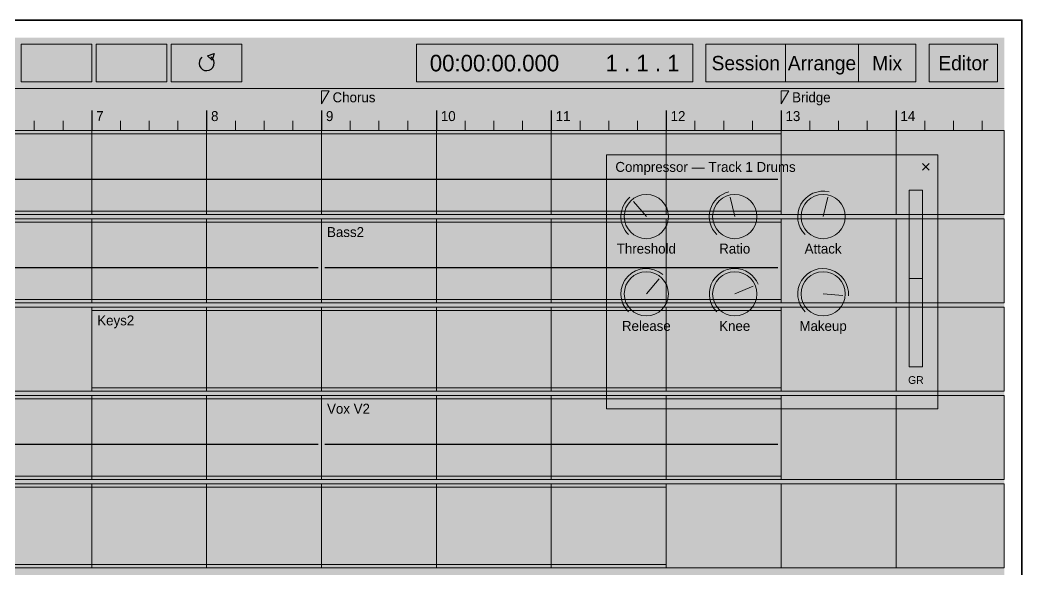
# Model space of a CAD drawing. Extents: x -16 to 1616, y -1056 to 16.
# Drawn here: x 709 to 1616, y -482 to 16 of the extents above; entities that cross this region are included whole.
import ezdxf
from ezdxf.enums import TextEntityAlignment as Align

# ---------------------------------------------------------------- set-up
doc = ezdxf.new("R2010")
doc.units = 0
for name, color, linetype, lineweight, true_color in [('FORGE-SHEET', 7, 'Continuous', 35, 0x9aa2a8), ('UI-ACCENT', 7, 'Continuous', 18, 0xe0902f), ('UI-CLIP', 7, 'Continuous', 13, 0x2d3135), ('UI-GHOST', 7, 'Continuous', 9, 0x555c62), ('UI-HAIRLINE', 7, 'Continuous', 9, 0x34383c), ('UI-RECORD', 7, 'Continuous', 18, 0xe24b4a)]:
    doc.layers.add(name, color=color, linetype=linetype, lineweight=lineweight, true_color=true_color)
for name, color, linetype, true_color in [('UI-METER', 7, 'Continuous', 0x57a963), ('UI-MIDI-NOTE', 7, 'Continuous', 0xe0902f), ('UI-PANEL-BG', 7, 'Continuous', 0x232629), ('UI-RAISED', 7, 'Continuous', 0x2d3135), ('UI-SHELL-BG', 7, 'Continuous', 0x1a1c1e), ('UI-TEXT', 7, 'Continuous', 0xd6d9dc), ('UI-TEXT-SEC', 7, 'Continuous', 0x8a9095), ('UI-WAVEFORM', 7, 'Continuous', 0x707b84)]:
    doc.layers.add(name, color=color, linetype=linetype, true_color=true_color)

msp = doc.modelspace()

# ---------------------------------------------------------------- hatches: boundary and pattern name
at = {"layer": 'UI-ACCENT'}
h = msp.add_hatch(color=256, dxfattribs=at)
h.dxf.hatch_style = 1
h.paths.add_polyline_path([(1402, -6), (1468, -6), (1468, -40), (1402, -40)])
h = msp.add_hatch(color=256, dxfattribs=at)
h.dxf.hatch_style = 1
h.paths.add_polyline_path([(1532, -6), (1594, -6), (1594, -40), (1532, -40)])
at = {"layer": 'UI-CLIP', "true_color": 0x222528}
h = msp.add_hatch(color=7, dxfattribs=at)
h.dxf.hatch_style = 1
h.paths.add_polyline_path([(150, -84), (1600, -84), (1600, -160), (150, -160)])
at = {"layer": 'UI-CLIP', "true_color": 0x79482c}
h = msp.add_hatch(color=7, dxfattribs=at)
h.dxf.hatch_style = 1
h.paths.add_polyline_path([(566, -87), (1398, -87), (1398, -157), (566, -157)])
at = {"layer": 'UI-CLIP', "true_color": 0x08090a}
h = msp.add_hatch(color=7, dxfattribs=at)
h.dxf.hatch_style = 1
h.paths.add_polyline_path([(1237, -103), (1543, -103), (1543, -339), (1237, -339)])
at = {"layer": 'UI-CLIP', "true_color": 0x222528}
h = msp.add_hatch(color=7, dxfattribs=at)
h.dxf.hatch_style = 1
h.paths.add_polyline_path([(150, -164), (1600, -164), (1600, -240), (150, -240)])
at = {"layer": 'UI-CLIP', "true_color": 0x366067}
h = msp.add_hatch(color=7, dxfattribs=at)
h.dxf.hatch_style = 1
h.paths.add_polyline_path([(358, -167), (982, -167), (982, -237), (358, -237)])
h = msp.add_hatch(color=7, dxfattribs=at)
h.dxf.hatch_style = 1
h.paths.add_polyline_path([(982, -167), (1398, -167), (1398, -237), (982, -237)])
at = {"layer": 'UI-CLIP', "true_color": 0x222528}
h = msp.add_hatch(color=7, dxfattribs=at)
h.dxf.hatch_style = 1
h.paths.add_polyline_path([(150, -244), (1600, -244), (1600, -320), (150, -320)])
at = {"layer": 'UI-CLIP', "true_color": 0x6d624c}
h = msp.add_hatch(color=7, dxfattribs=at)
h.dxf.hatch_style = 1
h.paths.add_polyline_path([(774, -247), (1398, -247), (1398, -317), (774, -317)])
at = {"layer": 'UI-CLIP', "true_color": 0x222528}
h = msp.add_hatch(color=7, dxfattribs=at)
h.dxf.hatch_style = 1
h.paths.add_polyline_path([(150, -324), (1600, -324), (1600, -400), (150, -400)])
at = {"layer": 'UI-CLIP', "true_color": 0x48683a}
h = msp.add_hatch(color=7, dxfattribs=at)
h.dxf.hatch_style = 1
h.paths.add_polyline_path([(566, -327), (982, -327), (982, -397), (566, -397)])
h = msp.add_hatch(color=7, dxfattribs=at)
h.dxf.hatch_style = 1
h.paths.add_polyline_path([(982, -327), (1398, -327), (1398, -397), (982, -397)])
at = {"layer": 'UI-CLIP', "true_color": 0x222528}
h = msp.add_hatch(color=7, dxfattribs=at)
h.dxf.hatch_style = 1
h.paths.add_polyline_path([(150, -404), (1600, -404), (1600, -480), (150, -480)])
at = {"layer": 'UI-CLIP', "true_color": 0x4a7942}
h = msp.add_hatch(color=7, dxfattribs=at)
h.dxf.hatch_style = 1
h.paths.add_polyline_path([(254, -407), (1294, -407), (1294, -477), (254, -477)])
at = {"layer": 'UI-METER', "true_color": 0x57a963}
h = msp.add_hatch(color=7, dxfattribs=at)
h.dxf.hatch_style = 1
h.paths.add_polyline_path([(1515, -234), (1525, -234), (1525, -298), (1515, -298)])
at = {"layer": 'UI-MIDI-NOTE', "true_color": 0xeac68a}
h = msp.add_hatch(color=7, dxfattribs=at)
h.dxf.hatch_style = 1
h.paths.add_polyline_path([(833.18, -271.86), (861.27, -271.86), (861.27, -277.71), (833.18, -277.71)])
h = msp.add_hatch(color=7, dxfattribs=at)
h.dxf.hatch_style = 1
h.paths.add_polyline_path([(861.27, -271.86), (900.6, -271.86), (900.6, -277.71), (861.27, -277.71)])
h = msp.add_hatch(color=7, dxfattribs=at)
h.dxf.hatch_style = 1
h.paths.add_polyline_path([(1001.73, -271.86), (1018.58, -271.86), (1018.58, -277.71), (1001.73, -277.71)])
h = msp.add_hatch(color=7, dxfattribs=at)
h.dxf.hatch_style = 1
h.paths.add_polyline_path([(1226.45, -265), (1265.78, -265), (1265.78, -270.86), (1226.45, -270.86)])
h = msp.add_hatch(color=7, dxfattribs=at)
h.dxf.hatch_style = 1
h.paths.add_polyline_path([(1254.55, -265), (1282.64, -265), (1282.64, -270.86), (1254.55, -270.86)])
h = msp.add_hatch(color=7, dxfattribs=at)
h.dxf.hatch_style = 1
h.paths.add_polyline_path([(777, -278.71), (793.85, -278.71), (793.85, -284.57), (777, -284.57)])
h = msp.add_hatch(color=7, dxfattribs=at)
h.dxf.hatch_style = 1
h.paths.add_polyline_path([(1282.64, -278.71), (1321.96, -278.71), (1321.96, -284.57), (1282.64, -284.57)])
h = msp.add_hatch(color=7, dxfattribs=at)
h.dxf.hatch_style = 1
h.paths.add_polyline_path([(805.09, -285.57), (844.42, -285.57), (844.42, -291.43), (805.09, -291.43)])
h = msp.add_hatch(color=7, dxfattribs=at)
h.dxf.hatch_style = 1
h.paths.add_polyline_path([(917.45, -285.57), (956.78, -285.57), (956.78, -291.43), (917.45, -291.43)])
h = msp.add_hatch(color=7, dxfattribs=at)
h.dxf.hatch_style = 1
h.paths.add_polyline_path([(1310.73, -285.57), (1327.58, -285.57), (1327.58, -291.43), (1310.73, -291.43)])
h = msp.add_hatch(color=7, dxfattribs=at)
h.dxf.hatch_style = 1
h.paths.add_polyline_path([(889.36, -292.43), (928.69, -292.43), (928.69, -298.29), (889.36, -298.29)])
h = msp.add_hatch(color=7, dxfattribs=at)
h.dxf.hatch_style = 1
h.paths.add_polyline_path([(1029.82, -292.43), (1069.15, -292.43), (1069.15, -298.29), (1029.82, -298.29)])
h = msp.add_hatch(color=7, dxfattribs=at)
h.dxf.hatch_style = 1
h.paths.add_polyline_path([(1198.36, -292.43), (1237.69, -292.43), (1237.69, -298.29), (1198.36, -298.29)])
h = msp.add_hatch(color=7, dxfattribs=at)
h.dxf.hatch_style = 1
h.paths.add_polyline_path([(1338.82, -292.43), (1366.91, -292.43), (1366.91, -298.29), (1338.82, -298.29)])
h = msp.add_hatch(color=7, dxfattribs=at)
h.dxf.hatch_style = 1
h.paths.add_polyline_path([(945.55, -306.14), (962.4, -306.14), (962.4, -312), (945.55, -312)])
h = msp.add_hatch(color=7, dxfattribs=at)
h.dxf.hatch_style = 1
h.paths.add_polyline_path([(973.64, -299.29), (1001.73, -299.29), (1001.73, -305.14), (973.64, -305.14)])
h = msp.add_hatch(color=7, dxfattribs=at)
h.dxf.hatch_style = 1
h.paths.add_polyline_path([(1057.91, -306.14), (1074.76, -306.14), (1074.76, -312), (1057.91, -312)])
h = msp.add_hatch(color=7, dxfattribs=at)
h.dxf.hatch_style = 1
h.paths.add_polyline_path([(1086, -306.14), (1114.09, -306.14), (1114.09, -312), (1086, -312)])
h = msp.add_hatch(color=7, dxfattribs=at)
h.dxf.hatch_style = 1
h.paths.add_polyline_path([(1114.09, -299.29), (1142.18, -299.29), (1142.18, -305.14), (1114.09, -305.14)])
h = msp.add_hatch(color=7, dxfattribs=at)
h.dxf.hatch_style = 1
h.paths.add_polyline_path([(1142.18, -299.29), (1159.04, -299.29), (1159.04, -305.14), (1142.18, -305.14)])
h = msp.add_hatch(color=7, dxfattribs=at)
h.dxf.hatch_style = 1
h.paths.add_polyline_path([(1170.27, -299.29), (1187.13, -299.29), (1187.13, -305.14), (1170.27, -305.14)])
h = msp.add_hatch(color=7, dxfattribs=at)
h.dxf.hatch_style = 1
h.paths.add_polyline_path([(1366.91, -299.29), (1383.76, -299.29), (1383.76, -305.14), (1366.91, -305.14)])
h = msp.add_hatch(color=7, dxfattribs=at)
h.dxf.hatch_style = 1
h.paths.add_polyline_path([(727, -431.86), (755.2, -431.86), (755.2, -437.71), (727, -437.71)])
h = msp.add_hatch(color=7, dxfattribs=at)
h.dxf.hatch_style = 1
h.paths.add_polyline_path([(1056, -431.86), (1121.8, -431.86), (1121.8, -437.71), (1056, -437.71)])
h = msp.add_hatch(color=7, dxfattribs=at)
h.dxf.hatch_style = 1
h.paths.add_polyline_path([(1197, -431.86), (1244, -431.86), (1244, -437.71), (1197, -437.71)])
h = msp.add_hatch(color=7, dxfattribs=at)
h.dxf.hatch_style = 1
h.paths.add_polyline_path([(774, -438.71), (839.8, -438.71), (839.8, -444.57), (774, -444.57)])
h = msp.add_hatch(color=7, dxfattribs=at)
h.dxf.hatch_style = 1
h.paths.add_polyline_path([(821, -445.57), (849.2, -445.57), (849.2, -451.43), (821, -451.43)])
h = msp.add_hatch(color=7, dxfattribs=at)
h.dxf.hatch_style = 1
h.paths.add_polyline_path([(915, -452.43), (943.2, -452.43), (943.2, -458.29), (915, -458.29)])
h = msp.add_hatch(color=7, dxfattribs=at)
h.dxf.hatch_style = 1
h.paths.add_polyline_path([(962, -452.43), (1009, -452.43), (1009, -458.29), (962, -458.29)])
h = msp.add_hatch(color=7, dxfattribs=at)
h.dxf.hatch_style = 1
h.paths.add_polyline_path([(868, -459.29), (933.8, -459.29), (933.8, -465.14), (868, -465.14)])
h = msp.add_hatch(color=7, dxfattribs=at)
h.dxf.hatch_style = 1
h.paths.add_polyline_path([(1009, -459.29), (1074.8, -459.29), (1074.8, -465.14), (1009, -465.14)])
h = msp.add_hatch(color=7, dxfattribs=at)
h.dxf.hatch_style = 1
h.paths.add_polyline_path([(1244, -459.29), (1291, -459.29), (1291, -465.14), (1244, -465.14)])
h = msp.add_hatch(color=7, dxfattribs=at)
h.dxf.hatch_style = 1
h.paths.add_polyline_path([(1103, -466.14), (1150, -466.14), (1150, -472), (1103, -472)])
h = msp.add_hatch(color=7, dxfattribs=at)
h.dxf.hatch_style = 1
h.paths.add_polyline_path([(1150, -466.14), (1197, -466.14), (1197, -472), (1150, -472)])
at = {"layer": 'UI-PANEL-BG'}
h = msp.add_hatch(color=256, dxfattribs=at)
h.dxf.hatch_style = 1
h.paths.add_polyline_path([(0, 0), (1600, 0), (1600, -46), (0, -46)])
h = msp.add_hatch(color=256, dxfattribs=at)
h.dxf.hatch_style = 1
h.paths.add_polyline_path([(0, -46), (1600, -46), (1600, -62), (0, -62)])
h = msp.add_hatch(color=256, dxfattribs=at)
h.dxf.hatch_style = 1
h.paths.add_polyline_path([(0, -62), (1600, -62), (1600, -84), (0, -84)])
h = msp.add_hatch(color=256, dxfattribs=at)
h.dxf.hatch_style = 1
h.paths.add_polyline_path([(1240, -106), (1540, -106), (1540, -336), (1240, -336)])
h = msp.add_hatch(color=256, dxfattribs=at)
h.dxf.hatch_style = 1
h.paths.add_polyline_path([(1514, -138), (1526, -138), (1526, -298), (1514, -298)])
at = {"layer": 'UI-RAISED'}
h = msp.add_hatch(color=256, dxfattribs=at)
h.dxf.hatch_style = 1
h.paths.add_polyline_path([(710, -6), (774, -6), (774, -40), (710, -40)])
h = msp.add_hatch(color=256, dxfattribs=at)
h.dxf.hatch_style = 1
h.paths.add_polyline_path([(778, -6), (842, -6), (842, -40), (778, -40)])
h = msp.add_hatch(color=256, dxfattribs=at)
h.dxf.hatch_style = 1
h.paths.add_polyline_path([(846, -6), (910, -6), (910, -40), (846, -40)])
h = msp.add_hatch(color=256, dxfattribs=at)
h.dxf.hatch_style = 1
h.paths.add_polyline_path([(1068, -6), (1318, -6), (1318, -40), (1068, -40)])
h = msp.add_hatch(color=256, dxfattribs=at)
h.dxf.hatch_style = 1
h.paths.add_polyline_path([(1330, -6), (1402, -6), (1402, -40), (1330, -40)])
h = msp.add_hatch(color=256, dxfattribs=at)
h.dxf.hatch_style = 1
h.paths.add_polyline_path([(1468, -6), (1520, -6), (1520, -40), (1468, -40)])
h = msp.add_hatch(color=256, dxfattribs=at)
h.dxf.hatch_style = 1
h.paths.add_polyline_path([(1240, -106), (1540, -106), (1540, -128), (1240, -128)])
h = msp.add_hatch(color=256, dxfattribs=at)
h.dxf.hatch_style = 1
edge = h.paths.add_edge_path()
edge.add_arc((1276, -162), 20, 0, 360)
h = msp.add_hatch(color=256, dxfattribs=at)
h.dxf.hatch_style = 1
edge = h.paths.add_edge_path()
edge.add_arc((1356, -162), 20, 0, 360)
h = msp.add_hatch(color=256, dxfattribs=at)
h.dxf.hatch_style = 1
edge = h.paths.add_edge_path()
edge.add_arc((1436, -162), 20, 0, 360)
h = msp.add_hatch(color=256, dxfattribs=at)
h.dxf.hatch_style = 1
edge = h.paths.add_edge_path()
edge.add_arc((1276, -232), 20, 0, 360)
h = msp.add_hatch(color=256, dxfattribs=at)
h.dxf.hatch_style = 1
edge = h.paths.add_edge_path()
edge.add_arc((1356, -232), 20, 0, 360)
h = msp.add_hatch(color=256, dxfattribs=at)
h.dxf.hatch_style = 1
edge = h.paths.add_edge_path()
edge.add_arc((1436, -232), 20, 0, 360)
at = {"layer": 'UI-RECORD'}
h = msp.add_hatch(color=256, dxfattribs=at)
h.dxf.hatch_style = 1
edge = h.paths.add_edge_path()
edge.add_arc((810, -23), 6.82, 0, 360)
at = {"layer": 'UI-SHELL-BG'}
h = msp.add_hatch(color=256, dxfattribs=at)
h.dxf.hatch_style = 1
h.paths.add_polyline_path([(0, -46), (1600, -46), (1600, -726), (0, -726)])
at = {"layer": 'UI-TEXT'}
h = msp.add_hatch(color=256, dxfattribs=at)
h.dxf.hatch_style = 1
h.paths.add_polyline_path([(735.95, -16.95), (748.05, -16.95), (748.05, -29.05), (735.95, -29.05)])
at = {"layer": 'UI-WAVEFORM'}
h = msp.add_hatch(color=256, dxfattribs=at)
h.dxf.hatch_style = 1
h.paths.add_polyline_path([(569, -121.59), (572, -116.97), (575.01, -115.97), (578.01, -114.84), (581.01, -113.92), (584.02, -113.3), (587.02, -113.79), (590.03, -114.04), (593.03, -115.19), (596.03, -115.06), (599.04, -115.21), (602.04, -114.52), (605.04, -114.83), (608.05, -114.74), (611.05, -115.35), (614.05, -116.17), (617.06, -115.65), (620.06, -115.58), (623.07, -116.3), (626.07, -117.14), (629.07, -117.13), (632.08, -117.27), (635.08, -117.15), (638.08, -117.42), (641.09, -117.79), (644.09, -118.03), (647.09, -118.47), (650.1, -119.08), (653.1, -119.48), (656.11, -119.18), (659.11, -119.25), (662.11, -119.75), (665.12, -119.83), (668.12, -120.19), (671.12, -120.66), (674.13, -120.79), (677.13, -121.07), (680.13, -121.31), (683.14, -121.62), (686.14, -121.92), (689.15, -121.95), (692.15, -121.8), (695.15, -121.54), (698.16, -121.4), (701.16, -121.13), (704.16, -120.79), (707.17, -120.73), (710.17, -120.21), (713.17, -119.83), (716.18, -119.98), (719.18, -119.55), (722.19, -119.38), (725.19, -119.33), (728.19, -118.8), (731.2, -118.03), (734.2, -117.93), (737.2, -118.26), (740.21, -117.86), (743.21, -117.17), (746.21, -116.46), (749.22, -116.29), (752.22, -117.04), (755.23, -115.94), (758.23, -115.81), (761.23, -116.47), (764.24, -116.64), (767.24, -116.7), (770.24, -115.62), (773.25, -115.9), (776.25, -114.73), (779.25, -115.37), (782.26, -114.77), (785.26, -114.56), (788.27, -115.21), (791.27, -115.54), (794.27, -113.69), (797.28, -112.5), (800.28, -113.72), (803.28, -112.87), (806.29, -111.77), (809.29, -111.33), (812.29, -111.07), (815.3, -112.19), (818.3, -111.76), (821.31, -112.02), (824.31, -110.98), (827.31, -111), (830.32, -110.58), (833.32, -110.29), (836.32, -111.32), (839.33, -110.94), (842.33, -112.35), (845.33, -112.73), (848.34, -110.92), (851.34, -111.42), (854.35, -110.89), (857.35, -110.9), (860.35, -111.75), (863.36, -111.26), (866.36, -110.11), (869.36, -111.14), (872.37, -111.6), (875.37, -112.27), (878.37, -112.63), (881.38, -111.03), (884.38, -110.57), (887.39, -109.65), (890.39, -110.02), (893.39, -109.44), (896.4, -111.17), (899.4, -112.16), (902.4, -112.6), (905.41, -112.4), (908.41, -110.74), (911.41, -111.96), (914.42, -112.01), (917.42, -113.1), (920.43, -113.77), (923.43, -112.84), (926.43, -112.26), (929.44, -112.29), (932.44, -111.38), (935.44, -111.14), (938.45, -110.89), (941.45, -111.72), (944.45, -112.93), (947.46, -113.91), (950.46, -113.07), (953.47, -114.06), (956.47, -114.95), (959.47, -114.01), (962.48, -114.82), (965.48, -114.31), (968.48, -114.97), (971.49, -114.97), (974.49, -115.82), (977.49, -115.67), (980.5, -115.79), (983.5, -116.06), (986.51, -116.49), (989.51, -116.11), (992.51, -115.86), (995.52, -116.58), (998.52, -117.26), (1001.52, -117.4), (1004.53, -117.02), (1007.53, -117.49), (1010.53, -117.4), (1013.54, -118.12), (1016.54, -117.93), (1019.55, -118.52), (1022.55, -118.85), (1025.55, -118.71), (1028.56, -118.98), (1031.56, -119.13), (1034.56, -119.58), (1037.57, -119.71), (1040.57, -120.1), (1043.57, -120.34), (1046.58, -120.61), (1049.58, -120.75), (1052.59, -121.02), (1055.59, -121.34), (1058.59, -121.62), (1061.6, -121.92), (1064.6, -121.94), (1067.6, -121.83), (1070.61, -121.62), (1073.61, -121.47), (1076.61, -121.03), (1079.62, -120.77), (1082.62, -120.4), (1085.63, -120.18), (1088.63, -120.28), (1091.63, -120.17), (1094.64, -119.43), (1097.64, -119.05), (1100.64, -118.53), (1103.65, -118.13), (1106.65, -118.44), (1109.65, -117.67), (1112.66, -117.56), (1115.66, -117.23), (1118.67, -117.19), (1121.67, -117.39), (1124.67, -117.07), (1127.68, -116.83), (1130.68, -116.84), (1133.68, -116.67), (1136.69, -116.32), (1139.69, -116.33), (1142.69, -116.46), (1145.7, -115.25), (1148.7, -115.34), (1151.71, -115.28), (1154.71, -114.35), (1157.71, -113.94), (1160.72, -114.14), (1163.72, -114.43), (1166.72, -113.47), (1169.73, -114.1), (1172.73, -113.84), (1175.73, -113.83), (1178.74, -112.33), (1181.74, -113.24), (1184.75, -112.8), (1187.75, -112.66), (1190.75, -113.69), (1193.76, -113.83), (1196.76, -112.09), (1199.76, -111.39), (1202.77, -112.45), (1205.77, -113.02), (1208.77, -111.3), (1211.78, -111.29), (1214.78, -110.91), (1217.79, -110.17), (1220.79, -111.49), (1223.79, -111.48), (1226.8, -110.32), (1229.8, -111.7), (1232.8, -112.18), (1235.81, -110.68), (1238.81, -110.03), (1241.81, -110.59), (1244.82, -111.91), (1247.82, -110.64), (1250.83, -111.46), (1253.83, -110.63), (1256.83, -111.6), (1259.84, -112.38), (1262.84, -111.3), (1265.84, -111.6), (1268.85, -111.81), (1271.85, -111.77), (1274.85, -111.72), (1277.86, -111.7), (1280.86, -111.25), (1283.87, -112.5), (1286.87, -111.66), (1289.87, -111.78), (1292.88, -111.03), (1295.88, -112.07), (1298.88, -111.68), (1301.89, -112.7), (1304.89, -112.05), (1307.89, -111.83), (1310.9, -112.13), (1313.9, -112.5), (1316.91, -111.66), (1319.91, -112.69), (1322.91, -113.9), (1325.92, -114.02), (1328.92, -114.78), (1331.92, -113.42), (1334.93, -112.97), (1337.93, -114.17), (1340.93, -113.97), (1343.94, -114.8), (1346.94, -114.06), (1349.95, -114.63), (1352.95, -115.65), (1355.95, -115.24), (1358.96, -116.08), (1361.96, -115.27), (1364.96, -114.95), (1367.97, -115.4), (1370.97, -116.29), (1373.97, -116.1), (1376.98, -117.12), (1379.98, -117.63), (1382.99, -117.76), (1385.99, -118.2), (1388.99, -117.65), (1392, -117.73), (1395, -117.78), (1395, -138.22), (1392, -138.27), (1388.99, -138.35), (1385.99, -137.8), (1382.99, -138.24), (1379.98, -138.37), (1376.98, -138.88), (1373.97, -139.9), (1370.97, -139.71), (1367.97, -140.6), (1364.96, -141.05), (1361.96, -140.73), (1358.96, -139.92), (1355.95, -140.76), (1352.95, -140.35), (1349.95, -141.37), (1346.94, -141.94), (1343.94, -141.2), (1340.93, -142.03), (1337.93, -141.83), (1334.93, -143.03), (1331.92, -142.58), (1328.92, -141.22), (1325.92, -141.98), (1322.91, -142.1), (1319.91, -143.31), (1316.91, -144.34), (1313.9, -143.5), (1310.9, -143.87), (1307.89, -144.17), (1304.89, -143.95), (1301.89, -143.3), (1298.88, -144.32), (1295.88, -143.93), (1292.88, -144.97), (1289.87, -144.22), (1286.87, -144.34), (1283.87, -143.5), (1280.86, -144.75), (1277.86, -144.3), (1274.85, -144.28), (1271.85, -144.23), (1268.85, -144.19), (1265.84, -144.4), (1262.84, -144.7), (1259.84, -143.62), (1256.83, -144.4), (1253.83, -145.37), (1250.83, -144.54), (1247.82, -145.36), (1244.82, -144.09), (1241.81, -145.41), (1238.81, -145.97), (1235.81, -145.32), (1232.8, -143.82), (1229.8, -144.3), (1226.8, -145.68), (1223.79, -144.52), (1220.79, -144.51), (1217.79, -145.83), (1214.78, -145.09), (1211.78, -144.71), (1208.77, -144.7), (1205.77, -142.98), (1202.77, -143.55), (1199.76, -144.61), (1196.76, -143.91), (1193.76, -142.17), (1190.75, -142.31), (1187.75, -143.34), (1184.75, -143.2), (1181.74, -142.76), (1178.74, -143.67), (1175.73, -142.17), (1172.73, -142.16), (1169.73, -141.9), (1166.72, -142.53), (1163.72, -141.57), (1160.72, -141.86), (1157.71, -142.06), (1154.71, -141.65), (1151.71, -140.72), (1148.7, -140.66), (1145.7, -140.75), (1142.69, -139.54), (1139.69, -139.67), (1136.69, -139.68), (1133.68, -139.33), (1130.68, -139.16), (1127.68, -139.17), (1124.67, -138.93), (1121.67, -138.61), (1118.67, -138.81), (1115.66, -138.77), (1112.66, -138.44), (1109.65, -138.33), (1106.65, -137.56), (1103.65, -137.87), (1100.64, -137.47), (1097.64, -136.95), (1094.64, -136.57), (1091.63, -135.83), (1088.63, -135.72), (1085.63, -135.82), (1082.62, -135.6), (1079.62, -135.23), (1076.61, -134.97), (1073.61, -134.53), (1070.61, -134.38), (1067.6, -134.17), (1064.6, -134.06), (1061.6, -134.08), (1058.59, -134.38), (1055.59, -134.66), (1052.59, -134.98), (1049.58, -135.25), (1046.58, -135.39), (1043.57, -135.66), (1040.57, -135.9), (1037.57, -136.29), (1034.56, -136.42), (1031.56, -136.87), (1028.56, -137.02), (1025.55, -137.29), (1022.55, -137.15), (1019.55, -137.48), (1016.54, -138.07), (1013.54, -137.88), (1010.53, -138.6), (1007.53, -138.51), (1004.53, -138.98), (1001.52, -138.6), (998.52, -138.74), (995.52, -139.42), (992.51, -140.14), (989.51, -139.89), (986.51, -139.51), (983.5, -139.94), (980.5, -140.21), (977.49, -140.33), (974.49, -140.18), (971.49, -141.03), (968.48, -141.03), (965.48, -141.69), (962.48, -141.18), (959.47, -141.99), (956.47, -141.05), (953.47, -141.94), (950.46, -142.93), (947.46, -142.09), (944.45, -143.07), (941.45, -144.28), (938.45, -145.11), (935.44, -144.86), (932.44, -144.62), (929.44, -143.71), (926.43, -143.74), (923.43, -143.16), (920.43, -142.23), (917.42, -142.9), (914.42, -143.99), (911.41, -144.04), (908.41, -145.26), (905.41, -143.6), (902.4, -143.4), (899.4, -143.84), (896.4, -144.83), (893.39, -146.56), (890.39, -145.98), (887.39, -146.35), (884.38, -145.43), (881.38, -144.97), (878.37, -143.37), (875.37, -143.73), (872.37, -144.4), (869.36, -144.86), (866.36, -145.89), (863.36, -144.74), (860.35, -144.25), (857.35, -145.1), (854.35, -145.11), (851.34, -144.58), (848.34, -145.08), (845.33, -143.27), (842.33, -143.65), (839.33, -145.06), (836.32, -144.68), (833.32, -145.71), (830.32, -145.42), (827.31, -145), (824.31, -145.02), (821.31, -143.98), (818.3, -144.24), (815.3, -143.81), (812.29, -144.93), (809.29, -144.67), (806.29, -144.23), (803.28, -143.13), (800.28, -142.28), (797.28, -143.5), (794.27, -142.31), (791.27, -140.46), (788.27, -140.79), (785.26, -141.44), (782.26, -141.23), (779.25, -140.63), (776.25, -141.27), (773.25, -140.1), (770.24, -140.38), (767.24, -139.3), (764.24, -139.36), (761.23, -139.53), (758.23, -140.19), (755.23, -140.06), (752.22, -138.96), (749.22, -139.71), (746.21, -139.54), (743.21, -138.83), (740.21, -138.14), (737.2, -137.74), (734.2, -138.07), (731.2, -137.97), (728.19, -137.2), (725.19, -136.67), (722.19, -136.62), (719.18, -136.45), (716.18, -136.02), (713.17, -136.17), (710.17, -135.79), (707.17, -135.27), (704.16, -135.21), (701.16, -134.87), (698.16, -134.6), (695.15, -134.46), (692.15, -134.2), (689.15, -134.05), (686.14, -134.08), (683.14, -134.38), (680.13, -134.69), (677.13, -134.93), (674.13, -135.21), (671.12, -135.34), (668.12, -135.81), (665.12, -136.17), (662.11, -136.25), (659.11, -136.75), (656.11, -136.82), (653.1, -136.52), (650.1, -136.92), (647.09, -137.53), (644.09, -137.97), (641.09, -138.21), (638.08, -138.58), (635.08, -138.85), (632.08, -138.73), (629.07, -138.87), (626.07, -138.86), (623.07, -139.7), (620.06, -140.42), (617.06, -140.35), (614.05, -139.83), (611.05, -140.65), (608.05, -141.26), (605.04, -141.17), (602.04, -141.48), (599.04, -140.79), (596.03, -140.94), (593.03, -140.81), (590.03, -141.96), (587.02, -142.21), (584.02, -142.7), (581.01, -142.08), (578.01, -141.16), (575.01, -140.03), (572, -139.03), (569, -134.41)])
h = msp.add_hatch(color=256, dxfattribs=at)
h.dxf.hatch_style = 1
h.paths.add_polyline_path([(361, -199.45), (364, -195.1), (367, -192.34), (370, -192.98), (373, -193.69), (376, -192.23), (379, -192.8), (382, -193.07), (385, -192.26), (388, -193.42), (391, -192.47), (394, -193.04), (397, -194.32), (400, -193.33), (403, -193.67), (406, -194.92), (409, -194.25), (412, -194.18), (415, -194.38), (418, -194.77), (421, -194.61), (424, -196.18), (427, -195.72), (430, -196.14), (433, -197.01), (436, -197.17), (439, -197.72), (442, -197.85), (445, -198.05), (448, -198.49), (451, -199.2), (454, -199.51), (457, -199.89), (460, -200.04), (463, -200.25), (466, -200.62), (469, -201.06), (472, -201.51), (475, -201.87), (478, -201.9), (481, -201.61), (484, -201.46), (487, -200.94), (490, -200.89), (493, -200.31), (496, -200.09), (499, -199.65), (502, -199.37), (505, -199.17), (508, -198.78), (511, -198.01), (514, -197.96), (517, -197.78), (520, -196.97), (523, -197.24), (526, -196.98), (529, -196.45), (532, -196.03), (535, -196.27), (538, -195.21), (541, -195.03), (544, -195.58), (547, -195.25), (550, -195.55), (553, -195), (556, -195.12), (559, -194.77), (562, -193.82), (565, -192.93), (568, -193.3), (571, -193.01), (574, -192.66), (577, -192.22), (580, -191.11), (583, -192.25), (586, -191.31), (589, -191.36), (592, -190.42), (595, -190.46), (598, -192.28), (601, -193.02), (604, -191.35), (607, -191.86), (610, -191.23), (613, -192.33), (616, -191.6), (619, -191.66), (622, -191.56), (625, -192.78), (628, -190.97), (631, -190.24), (634, -190.19), (637, -190.54), (640, -191.81), (643, -192.58), (646, -191.34), (649, -192.1), (652, -192.4), (655, -191.39), (658, -192.3), (661, -191.27), (664, -192.78), (667, -192.08), (670, -193.11), (673, -194.06), (676, -193.94), (679, -193.23), (682, -194.49), (685, -194.25), (688, -193.78), (691, -195.21), (694, -195.23), (697, -195.68), (700, -195.79), (703, -195.43), (706, -196.01), (709, -196.64), (712, -197.23), (715, -196.92), (718, -197.71), (721, -197.66), (724, -197.55), (727, -197.98), (730, -198.23), (733, -199.1), (736, -199.4), (739, -199.73), (742, -200.32), (745, -200.64), (748, -201.01), (751, -201.38), (754, -201.71), (757, -201.92), (760, -201.78), (763, -201.65), (766, -201.31), (769, -200.89), (772, -200.81), (775, -200.1), (778, -199.54), (781, -199.3), (784, -199.05), (787, -198.43), (790, -198.18), (793, -198.3), (796, -197.36), (799, -197.63), (802, -197.13), (805, -196.74), (808, -196.05), (811, -196.17), (814, -195.64), (817, -195.97), (820, -195.12), (823, -195.56), (826, -195.3), (829, -194.7), (832, -193.85), (835, -192.91), (838, -192.18), (841, -192.78), (844, -193.91), (847, -193.16), (850, -192.71), (853, -192.03), (856, -193.29), (859, -191.98), (862, -192.94), (865, -191.55), (868, -190.39), (871, -190.9), (874, -191.37), (877, -190.99), (880, -192.18), (883, -191.33), (886, -190.35), (889, -189.6), (892, -189.86), (895, -189.93), (898, -189.29), (901, -190.58), (904, -191.37), (907, -189.98), (910, -191.85), (913, -192.05), (916, -191.11), (919, -190.15), (922, -190.12), (925, -191.76), (928, -191.06), (931, -192.26), (934, -192.15), (937, -191.96), (940, -191.05), (943, -192.53), (946, -193.05), (949, -193.5), (952, -193.85), (955, -194.41), (958, -194.28), (961, -194.61), (964, -194.9), (967, -194.04), (970, -195.13), (973, -195.15), (976, -196.03), (979, -196.55), (979, -219.45), (976, -219.97), (973, -220.85), (970, -220.87), (967, -221.96), (964, -221.1), (961, -221.39), (958, -221.72), (955, -221.59), (952, -222.15), (949, -222.5), (946, -222.95), (943, -223.47), (940, -224.95), (937, -224.04), (934, -223.85), (931, -223.74), (928, -224.94), (925, -224.24), (922, -225.88), (919, -225.85), (916, -224.89), (913, -223.95), (910, -224.15), (907, -226.02), (904, -224.63), (901, -225.42), (898, -226.71), (895, -226.07), (892, -226.14), (889, -226.4), (886, -225.65), (883, -224.67), (880, -223.82), (877, -225.01), (874, -224.63), (871, -225.1), (868, -225.61), (865, -224.45), (862, -223.06), (859, -224.02), (856, -222.71), (853, -223.97), (850, -223.29), (847, -222.84), (844, -222.09), (841, -223.22), (838, -223.82), (835, -223.09), (832, -222.15), (829, -221.3), (826, -220.7), (823, -220.44), (820, -220.88), (817, -220.03), (814, -220.36), (811, -219.83), (808, -219.95), (805, -219.26), (802, -218.87), (799, -218.37), (796, -218.64), (793, -217.7), (790, -217.82), (787, -217.57), (784, -216.95), (781, -216.7), (778, -216.46), (775, -215.9), (772, -215.19), (769, -215.11), (766, -214.69), (763, -214.35), (760, -214.22), (757, -214.08), (754, -214.29), (751, -214.62), (748, -214.99), (745, -215.36), (742, -215.68), (739, -216.27), (736, -216.6), (733, -216.9), (730, -217.77), (727, -218.02), (724, -218.45), (721, -218.34), (718, -218.29), (715, -219.08), (712, -218.77), (709, -219.36), (706, -219.99), (703, -220.57), (700, -220.21), (697, -220.32), (694, -220.77), (691, -220.79), (688, -222.22), (685, -221.75), (682, -221.51), (679, -222.77), (676, -222.06), (673, -221.94), (670, -222.89), (667, -223.92), (664, -223.22), (661, -224.73), (658, -223.7), (655, -224.61), (652, -223.6), (649, -223.9), (646, -224.66), (643, -223.42), (640, -224.19), (637, -225.46), (634, -225.81), (631, -225.76), (628, -225.03), (625, -223.22), (622, -224.44), (619, -224.34), (616, -224.4), (613, -223.67), (610, -224.77), (607, -224.14), (604, -224.65), (601, -222.98), (598, -223.72), (595, -225.54), (592, -225.58), (589, -224.64), (586, -224.69), (583, -223.75), (580, -224.89), (577, -223.78), (574, -223.34), (571, -222.99), (568, -222.7), (565, -223.07), (562, -222.18), (559, -221.23), (556, -220.88), (553, -221), (550, -220.45), (547, -220.75), (544, -220.42), (541, -220.97), (538, -220.79), (535, -219.73), (532, -219.97), (529, -219.55), (526, -219.02), (523, -218.76), (520, -219.03), (517, -218.22), (514, -218.04), (511, -217.99), (508, -217.22), (505, -216.83), (502, -216.63), (499, -216.35), (496, -215.91), (493, -215.69), (490, -215.11), (487, -215.06), (484, -214.54), (481, -214.39), (478, -214.1), (475, -214.13), (472, -214.49), (469, -214.94), (466, -215.38), (463, -215.75), (460, -215.96), (457, -216.11), (454, -216.49), (451, -216.8), (448, -217.51), (445, -217.95), (442, -218.15), (439, -218.28), (436, -218.83), (433, -218.99), (430, -219.86), (427, -220.28), (424, -219.82), (421, -221.39), (418, -221.23), (415, -221.62), (412, -221.82), (409, -221.75), (406, -221.08), (403, -222.33), (400, -222.67), (397, -221.68), (394, -222.96), (391, -223.53), (388, -222.58), (385, -223.74), (382, -222.93), (379, -223.2), (376, -223.77), (373, -222.31), (370, -223.02), (367, -223.66), (364, -220.9), (361, -216.55)])
h = msp.add_hatch(color=256, dxfattribs=at)
h.dxf.hatch_style = 1
h.paths.add_polyline_path([(985, -201.41), (988.01, -196.32), (991.03, -193.12), (994.04, -192.8), (997.06, -191.17), (1000.07, -191.6), (1003.09, -191.24), (1006.1, -190.18), (1009.12, -191.56), (1012.13, -192.67), (1015.15, -192.84), (1018.16, -193.31), (1021.18, -192.44), (1024.19, -192.89), (1027.21, -193.23), (1030.22, -192.87), (1033.24, -192.5), (1036.25, -191.14), (1039.26, -192.8), (1042.28, -192.11), (1045.29, -191.26), (1048.31, -191.42), (1051.32, -192.98), (1054.34, -193.92), (1057.35, -194.05), (1060.37, -195.04), (1063.38, -193.79), (1066.4, -193.79), (1069.41, -193.95), (1072.43, -194.55), (1075.44, -194.58), (1078.46, -195.74), (1081.47, -197), (1084.49, -197.45), (1087.5, -197.83), (1090.51, -197.94), (1093.53, -198.93), (1096.54, -199.08), (1099.56, -199.73), (1102.57, -200.43), (1105.59, -200.86), (1108.6, -201.35), (1111.62, -201.69), (1114.63, -201.54), (1117.65, -201.25), (1120.66, -200.85), (1123.68, -200.62), (1126.69, -199.67), (1129.71, -199.13), (1132.72, -199.04), (1135.74, -198.72), (1138.75, -197.9), (1141.76, -197.03), (1144.78, -195.94), (1147.79, -195.97), (1150.81, -195.55), (1153.82, -194.85), (1156.84, -195.51), (1159.85, -193.86), (1162.87, -194.04), (1165.88, -192.63), (1168.9, -191.98), (1171.91, -191.56), (1174.93, -192.9), (1177.94, -192.68), (1180.96, -192.38), (1183.97, -192.58), (1186.99, -192.16), (1190, -192.36), (1193.01, -191.64), (1196.03, -190.88), (1199.04, -190.57), (1202.06, -190.04), (1205.07, -189.82), (1208.09, -190.91), (1211.1, -190.7), (1214.12, -190.3), (1217.13, -192.04), (1220.15, -191.38), (1223.16, -191.69), (1226.18, -192.77), (1229.19, -193.02), (1232.21, -192.08), (1235.22, -192.02), (1238.24, -192.44), (1241.25, -192), (1244.26, -192.64), (1247.28, -194.34), (1250.29, -194.11), (1253.31, -194.46), (1256.32, -194.38), (1259.34, -194.85), (1262.35, -195.13), (1265.37, -196.51), (1268.38, -196.59), (1271.4, -197.44), (1274.41, -198.16), (1277.43, -198.21), (1280.44, -198.48), (1283.46, -198.85), (1286.47, -199.66), (1289.49, -200.12), (1292.5, -200.75), (1295.51, -201.37), (1298.53, -201.62), (1301.54, -201.43), (1304.56, -201.28), (1307.57, -200.71), (1310.59, -200.15), (1313.6, -199.54), (1316.62, -199.22), (1319.63, -198.19), (1322.65, -198.24), (1325.66, -197.24), (1328.68, -197.35), (1331.69, -197.35), (1334.71, -197.18), (1337.72, -195.51), (1340.74, -196.03), (1343.75, -195.63), (1346.76, -194.32), (1349.78, -194.4), (1352.79, -192.88), (1355.81, -192.16), (1358.82, -192.55), (1361.84, -192.01), (1364.85, -191.27), (1367.87, -191.14), (1370.88, -190.32), (1373.9, -191.48), (1376.91, -191.29), (1379.93, -192.04), (1382.94, -192.96), (1385.96, -191.44), (1388.97, -191.83), (1391.99, -192.87), (1395, -191.89), (1395, -224.11), (1391.99, -223.13), (1388.97, -224.17), (1385.96, -224.56), (1382.94, -223.04), (1379.93, -223.96), (1376.91, -224.71), (1373.9, -224.52), (1370.88, -225.68), (1367.87, -224.86), (1364.85, -224.73), (1361.84, -223.99), (1358.82, -223.45), (1355.81, -223.84), (1352.79, -223.12), (1349.78, -221.6), (1346.76, -221.68), (1343.75, -220.37), (1340.74, -219.97), (1337.72, -220.49), (1334.71, -218.82), (1331.69, -218.65), (1328.68, -218.65), (1325.66, -218.76), (1322.65, -217.76), (1319.63, -217.81), (1316.62, -216.78), (1313.6, -216.46), (1310.59, -215.85), (1307.57, -215.29), (1304.56, -214.72), (1301.54, -214.57), (1298.53, -214.38), (1295.51, -214.63), (1292.5, -215.25), (1289.49, -215.88), (1286.47, -216.34), (1283.46, -217.15), (1280.44, -217.52), (1277.43, -217.79), (1274.41, -217.84), (1271.4, -218.56), (1268.38, -219.41), (1265.37, -219.49), (1262.35, -220.87), (1259.34, -221.15), (1256.32, -221.62), (1253.31, -221.54), (1250.29, -221.89), (1247.28, -221.66), (1244.26, -223.36), (1241.25, -224), (1238.24, -223.56), (1235.22, -223.98), (1232.21, -223.92), (1229.19, -222.98), (1226.18, -223.23), (1223.16, -224.31), (1220.15, -224.62), (1217.13, -223.96), (1214.12, -225.7), (1211.1, -225.3), (1208.09, -225.09), (1205.07, -226.18), (1202.06, -225.96), (1199.04, -225.43), (1196.03, -225.12), (1193.01, -224.36), (1190, -223.64), (1186.99, -223.84), (1183.97, -223.42), (1180.96, -223.62), (1177.94, -223.32), (1174.93, -223.1), (1171.91, -224.44), (1168.9, -224.02), (1165.88, -223.37), (1162.87, -221.96), (1159.85, -222.14), (1156.84, -220.49), (1153.82, -221.15), (1150.81, -220.45), (1147.79, -220.03), (1144.78, -220.06), (1141.76, -218.97), (1138.75, -218.1), (1135.74, -217.28), (1132.72, -216.96), (1129.71, -216.87), (1126.69, -216.33), (1123.68, -215.38), (1120.66, -215.15), (1117.65, -214.75), (1114.63, -214.46), (1111.62, -214.31), (1108.6, -214.65), (1105.59, -215.14), (1102.57, -215.57), (1099.56, -216.27), (1096.54, -216.92), (1093.53, -217.07), (1090.51, -218.06), (1087.5, -218.17), (1084.49, -218.55), (1081.47, -219), (1078.46, -220.26), (1075.44, -221.42), (1072.43, -221.45), (1069.41, -222.05), (1066.4, -222.21), (1063.38, -222.21), (1060.37, -220.96), (1057.35, -221.95), (1054.34, -222.08), (1051.32, -223.02), (1048.31, -224.58), (1045.29, -224.74), (1042.28, -223.89), (1039.26, -223.2), (1036.25, -224.86), (1033.24, -223.5), (1030.22, -223.13), (1027.21, -222.77), (1024.19, -223.11), (1021.18, -223.56), (1018.16, -222.69), (1015.15, -223.16), (1012.13, -223.33), (1009.12, -224.44), (1006.1, -225.82), (1003.09, -224.76), (1000.07, -224.4), (997.06, -224.83), (994.04, -223.2), (991.03, -222.88), (988.01, -219.68), (985, -214.59)])
h = msp.add_hatch(color=256, dxfattribs=at)
h.dxf.hatch_style = 1
h.paths.add_polyline_path([(569, -360.58), (572.01, -356.33), (575.03, -354.68), (578.04, -353.27), (581.06, -352.08), (584.07, -351.24), (587.09, -351.91), (590.1, -351.97), (593.12, -352.52), (596.13, -351.11), (599.15, -351.87), (602.16, -350.76), (605.18, -352.41), (608.19, -353.48), (611.21, -353.06), (614.22, -352.98), (617.24, -352.29), (620.25, -351.86), (623.26, -352.61), (626.28, -353.62), (629.29, -353.44), (632.31, -354.07), (635.32, -354.95), (638.34, -355.47), (641.35, -356.45), (644.37, -356.06), (647.38, -357.04), (650.4, -357.54), (653.41, -357.52), (656.43, -357.79), (659.44, -358.2), (662.46, -358.68), (665.47, -359.11), (668.49, -359.58), (671.5, -360.15), (674.51, -360.88), (677.53, -361.51), (680.54, -361.7), (683.56, -361.49), (686.57, -361.22), (689.59, -360.45), (692.6, -359.86), (695.62, -359.67), (698.63, -358.91), (701.65, -358.25), (704.66, -358.34), (707.68, -357.26), (710.69, -356.54), (713.71, -356.33), (716.72, -355.21), (719.74, -355.91), (722.75, -356.19), (725.76, -354.81), (728.78, -354.03), (731.79, -354.88), (734.81, -353.82), (737.82, -353.16), (740.84, -353.19), (743.85, -353.71), (746.87, -352.12), (749.88, -351.01), (752.9, -351.23), (755.91, -352.15), (758.93, -351.69), (761.94, -351.12), (764.96, -351.15), (767.97, -350.36), (770.99, -351.54), (774, -350.32), (777.01, -350.19), (780.03, -351.77), (783.04, -352.71), (786.06, -351.38), (789.07, -351.99), (792.09, -350.89), (795.1, -350.39), (798.12, -351.9), (801.13, -351.65), (804.15, -352.92), (807.16, -353.03), (810.18, -353.94), (813.19, -353.26), (816.21, -354.46), (819.22, -353.73), (822.24, -354.63), (825.25, -355.41), (828.26, -356.39), (831.28, -356.81), (834.29, -357.42), (837.31, -357.73), (840.32, -357.27), (843.34, -357.68), (846.35, -358.62), (849.37, -359.31), (852.38, -359.68), (855.4, -359.96), (858.41, -360.55), (861.43, -361.13), (864.44, -361.68), (867.46, -361.74), (870.47, -361.53), (873.49, -361.05), (876.5, -360.36), (879.51, -359.95), (882.53, -359.63), (885.54, -358.99), (888.56, -358.12), (891.57, -358.11), (894.59, -357.97), (897.6, -357.2), (900.62, -356.82), (903.63, -356.76), (906.65, -356.42), (909.66, -354.84), (912.68, -355.14), (915.69, -354.84), (918.71, -353.2), (921.72, -353.48), (924.74, -352.14), (927.75, -351.55), (930.76, -351.99), (933.78, -352.14), (936.79, -353.27), (939.81, -352.78), (942.82, -352.11), (945.84, -350.45), (948.85, -352.05), (951.87, -350.76), (954.88, -349.73), (957.9, -349.41), (960.91, -350.26), (963.93, -350.27), (966.94, -351.21), (969.96, -352.6), (972.97, -352.32), (975.99, -351.38), (979, -352.71), (979, -383.29), (975.99, -384.62), (972.97, -383.68), (969.96, -383.4), (966.94, -384.79), (963.93, -385.73), (960.91, -385.74), (957.9, -386.59), (954.88, -386.27), (951.87, -385.24), (948.85, -383.95), (945.84, -385.55), (942.82, -383.89), (939.81, -383.22), (936.79, -382.73), (933.78, -383.86), (930.76, -384.01), (927.75, -384.45), (924.74, -383.86), (921.72, -382.52), (918.71, -382.8), (915.69, -381.16), (912.68, -380.86), (909.66, -381.16), (906.65, -379.58), (903.63, -379.24), (900.62, -379.18), (897.6, -378.8), (894.59, -378.03), (891.57, -377.89), (888.56, -377.88), (885.54, -377.01), (882.53, -376.37), (879.51, -376.05), (876.5, -375.64), (873.49, -374.95), (870.47, -374.47), (867.46, -374.26), (864.44, -374.32), (861.43, -374.87), (858.41, -375.45), (855.4, -376.04), (852.38, -376.32), (849.37, -376.69), (846.35, -377.38), (843.34, -378.32), (840.32, -378.73), (837.31, -378.27), (834.29, -378.58), (831.28, -379.19), (828.26, -379.61), (825.25, -380.59), (822.24, -381.37), (819.22, -382.27), (816.21, -381.54), (813.19, -382.74), (810.18, -382.06), (807.16, -382.97), (804.15, -383.08), (801.13, -384.35), (798.12, -384.1), (795.1, -385.61), (792.09, -385.11), (789.07, -384.01), (786.06, -384.62), (783.04, -383.29), (780.03, -384.23), (777.01, -385.81), (774, -385.68), (770.99, -384.46), (767.97, -385.64), (764.96, -384.85), (761.94, -384.88), (758.93, -384.31), (755.91, -383.85), (752.9, -384.77), (749.88, -384.99), (746.87, -383.88), (743.85, -382.29), (740.84, -382.81), (737.82, -382.84), (734.81, -382.18), (731.79, -381.12), (728.78, -381.97), (725.76, -381.19), (722.75, -379.81), (719.74, -380.09), (716.72, -380.79), (713.71, -379.67), (710.69, -379.46), (707.68, -378.74), (704.66, -377.66), (701.65, -377.75), (698.63, -377.09), (695.62, -376.33), (692.6, -376.14), (689.59, -375.55), (686.57, -374.78), (683.56, -374.51), (680.54, -374.3), (677.53, -374.49), (674.51, -375.12), (671.5, -375.85), (668.49, -376.42), (665.47, -376.89), (662.46, -377.32), (659.44, -377.8), (656.43, -378.21), (653.41, -378.48), (650.4, -378.46), (647.38, -378.96), (644.37, -379.94), (641.35, -379.55), (638.34, -380.53), (635.32, -381.05), (632.31, -381.93), (629.29, -382.56), (626.28, -382.38), (623.26, -383.39), (620.25, -384.14), (617.24, -383.71), (614.22, -383.02), (611.21, -382.94), (608.19, -382.52), (605.18, -383.59), (602.16, -385.24), (599.15, -384.13), (596.13, -384.89), (593.12, -383.48), (590.1, -384.03), (587.09, -384.09), (584.07, -384.76), (581.06, -383.92), (578.04, -382.73), (575.03, -381.32), (572.01, -379.67), (569, -375.42)])
h = msp.add_hatch(color=256, dxfattribs=at)
h.dxf.hatch_style = 1
h.paths.add_polyline_path([(985, -361.41), (988.01, -356.32), (991.03, -353.12), (994.04, -352.8), (997.06, -351.17), (1000.07, -351.6), (1003.09, -351.24), (1006.1, -350.18), (1009.12, -351.56), (1012.13, -352.67), (1015.15, -352.84), (1018.16, -353.31), (1021.18, -352.44), (1024.19, -352.89), (1027.21, -353.23), (1030.22, -352.87), (1033.24, -352.5), (1036.25, -351.14), (1039.26, -352.8), (1042.28, -352.11), (1045.29, -351.26), (1048.31, -351.42), (1051.32, -352.98), (1054.34, -353.92), (1057.35, -354.05), (1060.37, -355.04), (1063.38, -353.79), (1066.4, -353.79), (1069.41, -353.95), (1072.43, -354.55), (1075.44, -354.58), (1078.46, -355.74), (1081.47, -357), (1084.49, -357.45), (1087.5, -357.83), (1090.51, -357.94), (1093.53, -358.93), (1096.54, -359.08), (1099.56, -359.73), (1102.57, -360.43), (1105.59, -360.86), (1108.6, -361.35), (1111.62, -361.69), (1114.63, -361.54), (1117.65, -361.25), (1120.66, -360.85), (1123.68, -360.62), (1126.69, -359.67), (1129.71, -359.13), (1132.72, -359.04), (1135.74, -358.72), (1138.75, -357.9), (1141.76, -357.03), (1144.78, -355.94), (1147.79, -355.97), (1150.81, -355.55), (1153.82, -354.85), (1156.84, -355.51), (1159.85, -353.86), (1162.87, -354.04), (1165.88, -352.63), (1168.9, -351.98), (1171.91, -351.56), (1174.93, -352.9), (1177.94, -352.68), (1180.96, -352.38), (1183.97, -352.58), (1186.99, -352.16), (1190, -352.36), (1193.01, -351.64), (1196.03, -350.88), (1199.04, -350.57), (1202.06, -350.04), (1205.07, -349.82), (1208.09, -350.91), (1211.1, -350.7), (1214.12, -350.3), (1217.13, -352.04), (1220.15, -351.38), (1223.16, -351.69), (1226.18, -352.77), (1229.19, -353.02), (1232.21, -352.08), (1235.22, -352.02), (1238.24, -352.44), (1241.25, -352), (1244.26, -352.64), (1247.28, -354.34), (1250.29, -354.11), (1253.31, -354.46), (1256.32, -354.38), (1259.34, -354.85), (1262.35, -355.13), (1265.37, -356.51), (1268.38, -356.59), (1271.4, -357.44), (1274.41, -358.16), (1277.43, -358.21), (1280.44, -358.48), (1283.46, -358.85), (1286.47, -359.66), (1289.49, -360.12), (1292.5, -360.75), (1295.51, -361.37), (1298.53, -361.62), (1301.54, -361.43), (1304.56, -361.28), (1307.57, -360.71), (1310.59, -360.15), (1313.6, -359.54), (1316.62, -359.22), (1319.63, -358.19), (1322.65, -358.24), (1325.66, -357.24), (1328.68, -357.35), (1331.69, -357.35), (1334.71, -357.18), (1337.72, -355.51), (1340.74, -356.03), (1343.75, -355.63), (1346.76, -354.32), (1349.78, -354.4), (1352.79, -352.88), (1355.81, -352.16), (1358.82, -352.55), (1361.84, -352.01), (1364.85, -351.27), (1367.87, -351.14), (1370.88, -350.32), (1373.9, -351.48), (1376.91, -351.29), (1379.93, -352.04), (1382.94, -352.96), (1385.96, -351.44), (1388.97, -351.83), (1391.99, -352.87), (1395, -351.89), (1395, -384.11), (1391.99, -383.13), (1388.97, -384.17), (1385.96, -384.56), (1382.94, -383.04), (1379.93, -383.96), (1376.91, -384.71), (1373.9, -384.52), (1370.88, -385.68), (1367.87, -384.86), (1364.85, -384.73), (1361.84, -383.99), (1358.82, -383.45), (1355.81, -383.84), (1352.79, -383.12), (1349.78, -381.6), (1346.76, -381.68), (1343.75, -380.37), (1340.74, -379.97), (1337.72, -380.49), (1334.71, -378.82), (1331.69, -378.65), (1328.68, -378.65), (1325.66, -378.76), (1322.65, -377.76), (1319.63, -377.81), (1316.62, -376.78), (1313.6, -376.46), (1310.59, -375.85), (1307.57, -375.29), (1304.56, -374.72), (1301.54, -374.57), (1298.53, -374.38), (1295.51, -374.63), (1292.5, -375.25), (1289.49, -375.88), (1286.47, -376.34), (1283.46, -377.15), (1280.44, -377.52), (1277.43, -377.79), (1274.41, -377.84), (1271.4, -378.56), (1268.38, -379.41), (1265.37, -379.49), (1262.35, -380.87), (1259.34, -381.15), (1256.32, -381.62), (1253.31, -381.54), (1250.29, -381.89), (1247.28, -381.66), (1244.26, -383.36), (1241.25, -384), (1238.24, -383.56), (1235.22, -383.98), (1232.21, -383.92), (1229.19, -382.98), (1226.18, -383.23), (1223.16, -384.31), (1220.15, -384.62), (1217.13, -383.96), (1214.12, -385.7), (1211.1, -385.3), (1208.09, -385.09), (1205.07, -386.18), (1202.06, -385.96), (1199.04, -385.43), (1196.03, -385.12), (1193.01, -384.36), (1190, -383.64), (1186.99, -383.84), (1183.97, -383.42), (1180.96, -383.62), (1177.94, -383.32), (1174.93, -383.1), (1171.91, -384.44), (1168.9, -384.02), (1165.88, -383.37), (1162.87, -381.96), (1159.85, -382.14), (1156.84, -380.49), (1153.82, -381.15), (1150.81, -380.45), (1147.79, -380.03), (1144.78, -380.06), (1141.76, -378.97), (1138.75, -378.1), (1135.74, -377.28), (1132.72, -376.96), (1129.71, -376.87), (1126.69, -376.33), (1123.68, -375.38), (1120.66, -375.15), (1117.65, -374.75), (1114.63, -374.46), (1111.62, -374.31), (1108.6, -374.65), (1105.59, -375.14), (1102.57, -375.57), (1099.56, -376.27), (1096.54, -376.92), (1093.53, -377.07), (1090.51, -378.06), (1087.5, -378.17), (1084.49, -378.55), (1081.47, -379), (1078.46, -380.26), (1075.44, -381.42), (1072.43, -381.45), (1069.41, -382.05), (1066.4, -382.21), (1063.38, -382.21), (1060.37, -380.96), (1057.35, -381.95), (1054.34, -382.08), (1051.32, -383.02), (1048.31, -384.58), (1045.29, -384.74), (1042.28, -383.89), (1039.26, -383.2), (1036.25, -384.86), (1033.24, -383.5), (1030.22, -383.13), (1027.21, -382.77), (1024.19, -383.11), (1021.18, -383.56), (1018.16, -382.69), (1015.15, -383.16), (1012.13, -383.33), (1009.12, -384.44), (1006.1, -385.82), (1003.09, -384.76), (1000.07, -384.4), (997.06, -384.83), (994.04, -383.2), (991.03, -382.88), (988.01, -379.68), (985, -374.59)])

# ---------------------------------------------------------------- linework, layer by layer
at = {"layer": 'FORGE-SHEET'}
msp.add_lwpolyline([(-16, 16), (1616, 16), (1616, -1056), (-16, -1056)], close=True, dxfattribs=at)
at = {"layer": 'UI-ACCENT'}
for p, q in [((1356, -162), (1351.8, -144.5)), ((1436, -162), (1440.2, -144.5)), ((1276, -162), (1264.31, -148.31)), ((1276, -232), (1287.69, -218.31)), ((1356, -232), (1372.63, -225.11)), ((1514, -218), (1526, -218)), ((1436, -232), (1453.94, -233.41))]:
    msp.add_line(p, q, dxfattribs=at)
for points in [[(982, -48), (989, -48), (982, -60)], [(1398, -48), (1405, -48), (1398, -60)], [(1240, -106), (1540, -106), (1540, -336), (1240, -336)]]:
    msp.add_lwpolyline(points, close=True, dxfattribs=at)
for centre, start in [((1276, -162), 130.5), ((1356, -162), 103.5), ((1436, -162), 76.5), ((1276, -232), 49.5), ((1356, -232), 22.5), ((1436, -232), 355.5)]:
    msp.add_arc(centre, 23, start, 225, dxfattribs=at)
at = {"layer": 'UI-GHOST'}
for p, q in [((774, -84), (774, -160)), ((878, -84), (878, -160)), ((982, -84), (982, -160)), ((1086, -84), (1086, -160)), ((1190, -84), (1190, -160)), ((1294, -84), (1294, -160)), ((1398, -84), (1398, -160)), ((1502, -84), (1502, -160)), ((774, -164), (774, -240)), ((878, -164), (878, -240)), ((982, -164), (982, -240)), ((1086, -164), (1086, -240)), ((1190, -164), (1190, -240)), ((1294, -164), (1294, -240)), ((1398, -164), (1398, -240)), ((1502, -164), (1502, -240)), ((774, -244), (774, -320)), ((878, -244), (878, -320)), ((982, -244), (982, -320)), ((1086, -244), (1086, -320)), ((1190, -244), (1190, -320)), ((1294, -244), (1294, -320)), ((1398, -244), (1398, -320)), ((1502, -244), (1502, -320)), ((774, -324), (774, -400)), ((878, -324), (878, -400)), ((982, -324), (982, -400)), ((1086, -324), (1086, -400)), ((1190, -324), (1190, -400)), ((1294, -324), (1294, -400)), ((1398, -324), (1398, -400)), ((1502, -324), (1502, -400)), ((774, -404), (774, -480)), ((878, -404), (878, -480)), ((982, -404), (982, -480)), ((1086, -404), (1086, -480)), ((1190, -404), (1190, -480)), ((1294, -404), (1294, -480)), ((1398, -404), (1398, -480)), ((1502, -404), (1502, -480))]:
    msp.add_line(p, q, dxfattribs=at)
at = {"layer": 'UI-HAIRLINE'}
for p, q in [((0, -46), (1600, -46)), ((722, -75.2), (722, -84)), ((748, -75.2), (748, -84)), ((800, -75.2), (800, -84)), ((826, -75.2), (826, -84)), ((852, -75.2), (852, -84)), ((904, -75.2), (904, -84)), ((930, -75.2), (930, -84)), ((956, -75.2), (956, -84)), ((1008, -75.2), (1008, -84)), ((1034, -75.2), (1034, -84)), ((1060, -75.2), (1060, -84)), ((1112, -75.2), (1112, -84)), ((1138, -75.2), (1138, -84)), ((1164, -75.2), (1164, -84)), ((1216, -75.2), (1216, -84)), ((1242, -75.2), (1242, -84)), ((1268, -75.2), (1268, -84)), ((1320, -75.2), (1320, -84)), ((1346, -75.2), (1346, -84)), ((1372, -75.2), (1372, -84)), ((1424, -75.2), (1424, -84)), ((1450, -75.2), (1450, -84)), ((1476, -75.2), (1476, -84)), ((1528, -75.2), (1528, -84)), ((1554, -75.2), (1554, -84)), ((1580, -75.2), (1580, -84)), ((0, -84), (1600, -84))]:
    msp.add_line(p, q, dxfattribs=at)
for points in [[(710, -6), (774, -6), (774, -40), (710, -40)], [(778, -6), (842, -6), (842, -40), (778, -40)], [(846, -6), (910, -6), (910, -40), (846, -40)], [(1068, -6), (1318, -6), (1318, -40), (1068, -40)], [(1330, -6), (1402, -6), (1402, -40), (1330, -40)], [(1402, -6), (1468, -6), (1468, -40), (1402, -40)], [(1468, -6), (1520, -6), (1520, -40), (1468, -40)], [(1532, -6), (1594, -6), (1594, -40), (1532, -40)], [(1514, -138), (1526, -138), (1526, -298), (1514, -298)]]:
    msp.add_lwpolyline(points, close=True, dxfattribs=at)
at = {"layer": 'UI-HAIRLINE', "true_color": 0x141618}
for points in [[(150, -84), (1600, -84), (1600, -160), (150, -160)], [(150, -164), (1600, -164), (1600, -240), (150, -240)], [(150, -244), (1600, -244), (1600, -320), (150, -320)], [(150, -324), (1600, -324), (1600, -400), (150, -400)], [(150, -404), (1600, -404), (1600, -480), (150, -480)]]:
    msp.add_lwpolyline(points, close=True, dxfattribs=at)
at = {"layer": 'UI-HAIRLINE', "true_color": 0x101010}
for points in [[(566, -87), (1398, -87), (1398, -157), (566, -157)], [(358, -167), (982, -167), (982, -237), (358, -237)], [(982, -167), (1398, -167), (1398, -237), (982, -237)], [(774, -247), (1398, -247), (1398, -317), (774, -317)], [(566, -327), (982, -327), (982, -397), (566, -397)], [(982, -327), (1398, -327), (1398, -397), (982, -397)], [(254, -407), (1294, -407), (1294, -477), (254, -477)]]:
    msp.add_lwpolyline(points, close=True, dxfattribs=at)
at = {"layer": 'UI-HAIRLINE'}
for centre in [(1276, -162), (1356, -162), (1436, -162), (1276, -232), (1356, -232), (1436, -232)]:
    msp.add_circle(centre, 20, dxfattribs=at)
at = {"layer": 'UI-TEXT'}
msp.add_lwpolyline([(878.91, -16.41), (884.91, -14.41), (882.91, -20.41)], close=True, dxfattribs=at)
msp.add_arc((878, -23), 6.82, 130, 55, dxfattribs=at)
at = {"layer": 'UI-TEXT-SEC'}
for p, q in [((774, -66), (774, -84)), ((878, -66), (878, -84)), ((982, -66), (982, -84)), ((1086, -66), (1086, -84)), ((1190, -66), (1190, -84)), ((1294, -66), (1294, -84)), ((1398, -66), (1398, -84)), ((1502, -66), (1502, -84)), ((1526, -114), (1532, -120)), ((1526, -120), (1532, -114))]:
    msp.add_line(p, q, dxfattribs=at)
at = {"layer": 'UI-WAVEFORM'}
for p, q in [((569, -128), (1395, -128)), ((361, -208), (979, -208)), ((985, -208), (1395, -208)), ((569, -368), (979, -368)), ((985, -368), (1395, -368))]:
    msp.add_line(p, q, dxfattribs=at)

# ---------------------------------------------------------------- texts
at = {"layer": 'UI-ACCENT'}
msp.add_text('1 . 1 . 1', height=15, dxfattribs=at).set_placement((1306, -23), align=Align.MIDDLE_RIGHT)
at = {"layer": 'UI-TEXT'}
for s, height, p in [('00:00:00.000', 15, (1080, -23)), ('Compressor — Track 1 Drums', 9, (1248, -117)), ('Bass2', 9, (987, -176)), ('Keys2', 9, (779, -256)), ('Vox V2', 9, (987, -336))]:
    msp.add_text(s, height=height, dxfattribs=at).set_placement(p, align=Align.MIDDLE_LEFT)
for s, p in [('Session', (1366, -23)), ('Mix', (1494, -23))]:
    msp.add_text(s, height=13, dxfattribs=at).set_placement(p, align=Align.MIDDLE_CENTER)
at = {"layer": 'UI-TEXT', "true_color": 0x241600}
for s, p in [('Arrange', (1435, -23)), ('Editor', (1563, -23))]:
    msp.add_text(s, height=13, dxfattribs=at).set_placement(p, align=Align.MIDDLE_CENTER)
at = {"layer": 'UI-TEXT-SEC'}
for s, p in [('Chorus', (992, -54)), ('Bridge', (1408, -54)), ('7', (778, -71)), ('8', (882, -71)), ('9', (986, -71)), ('10', (1090, -71)), ('11', (1194, -71)), ('12', (1298, -71)), ('13', (1402, -71)), ('14', (1506, -71))]:
    msp.add_text(s, height=9, dxfattribs=at).set_placement(p, align=Align.MIDDLE_LEFT)
for s, height, p in [('Threshold', 9, (1276, -191)), ('Ratio', 9, (1356, -191)), ('Attack', 9, (1436, -191)), ('Release', 9, (1276, -261)), ('Knee', 9, (1356, -261)), ('Makeup', 9, (1436, -261)), ('GR', 7, (1520, -310))]:
    msp.add_text(s, height=height, dxfattribs=at).set_placement(p, align=Align.MIDDLE_CENTER)

doc.saveas('drawing.dxf')
